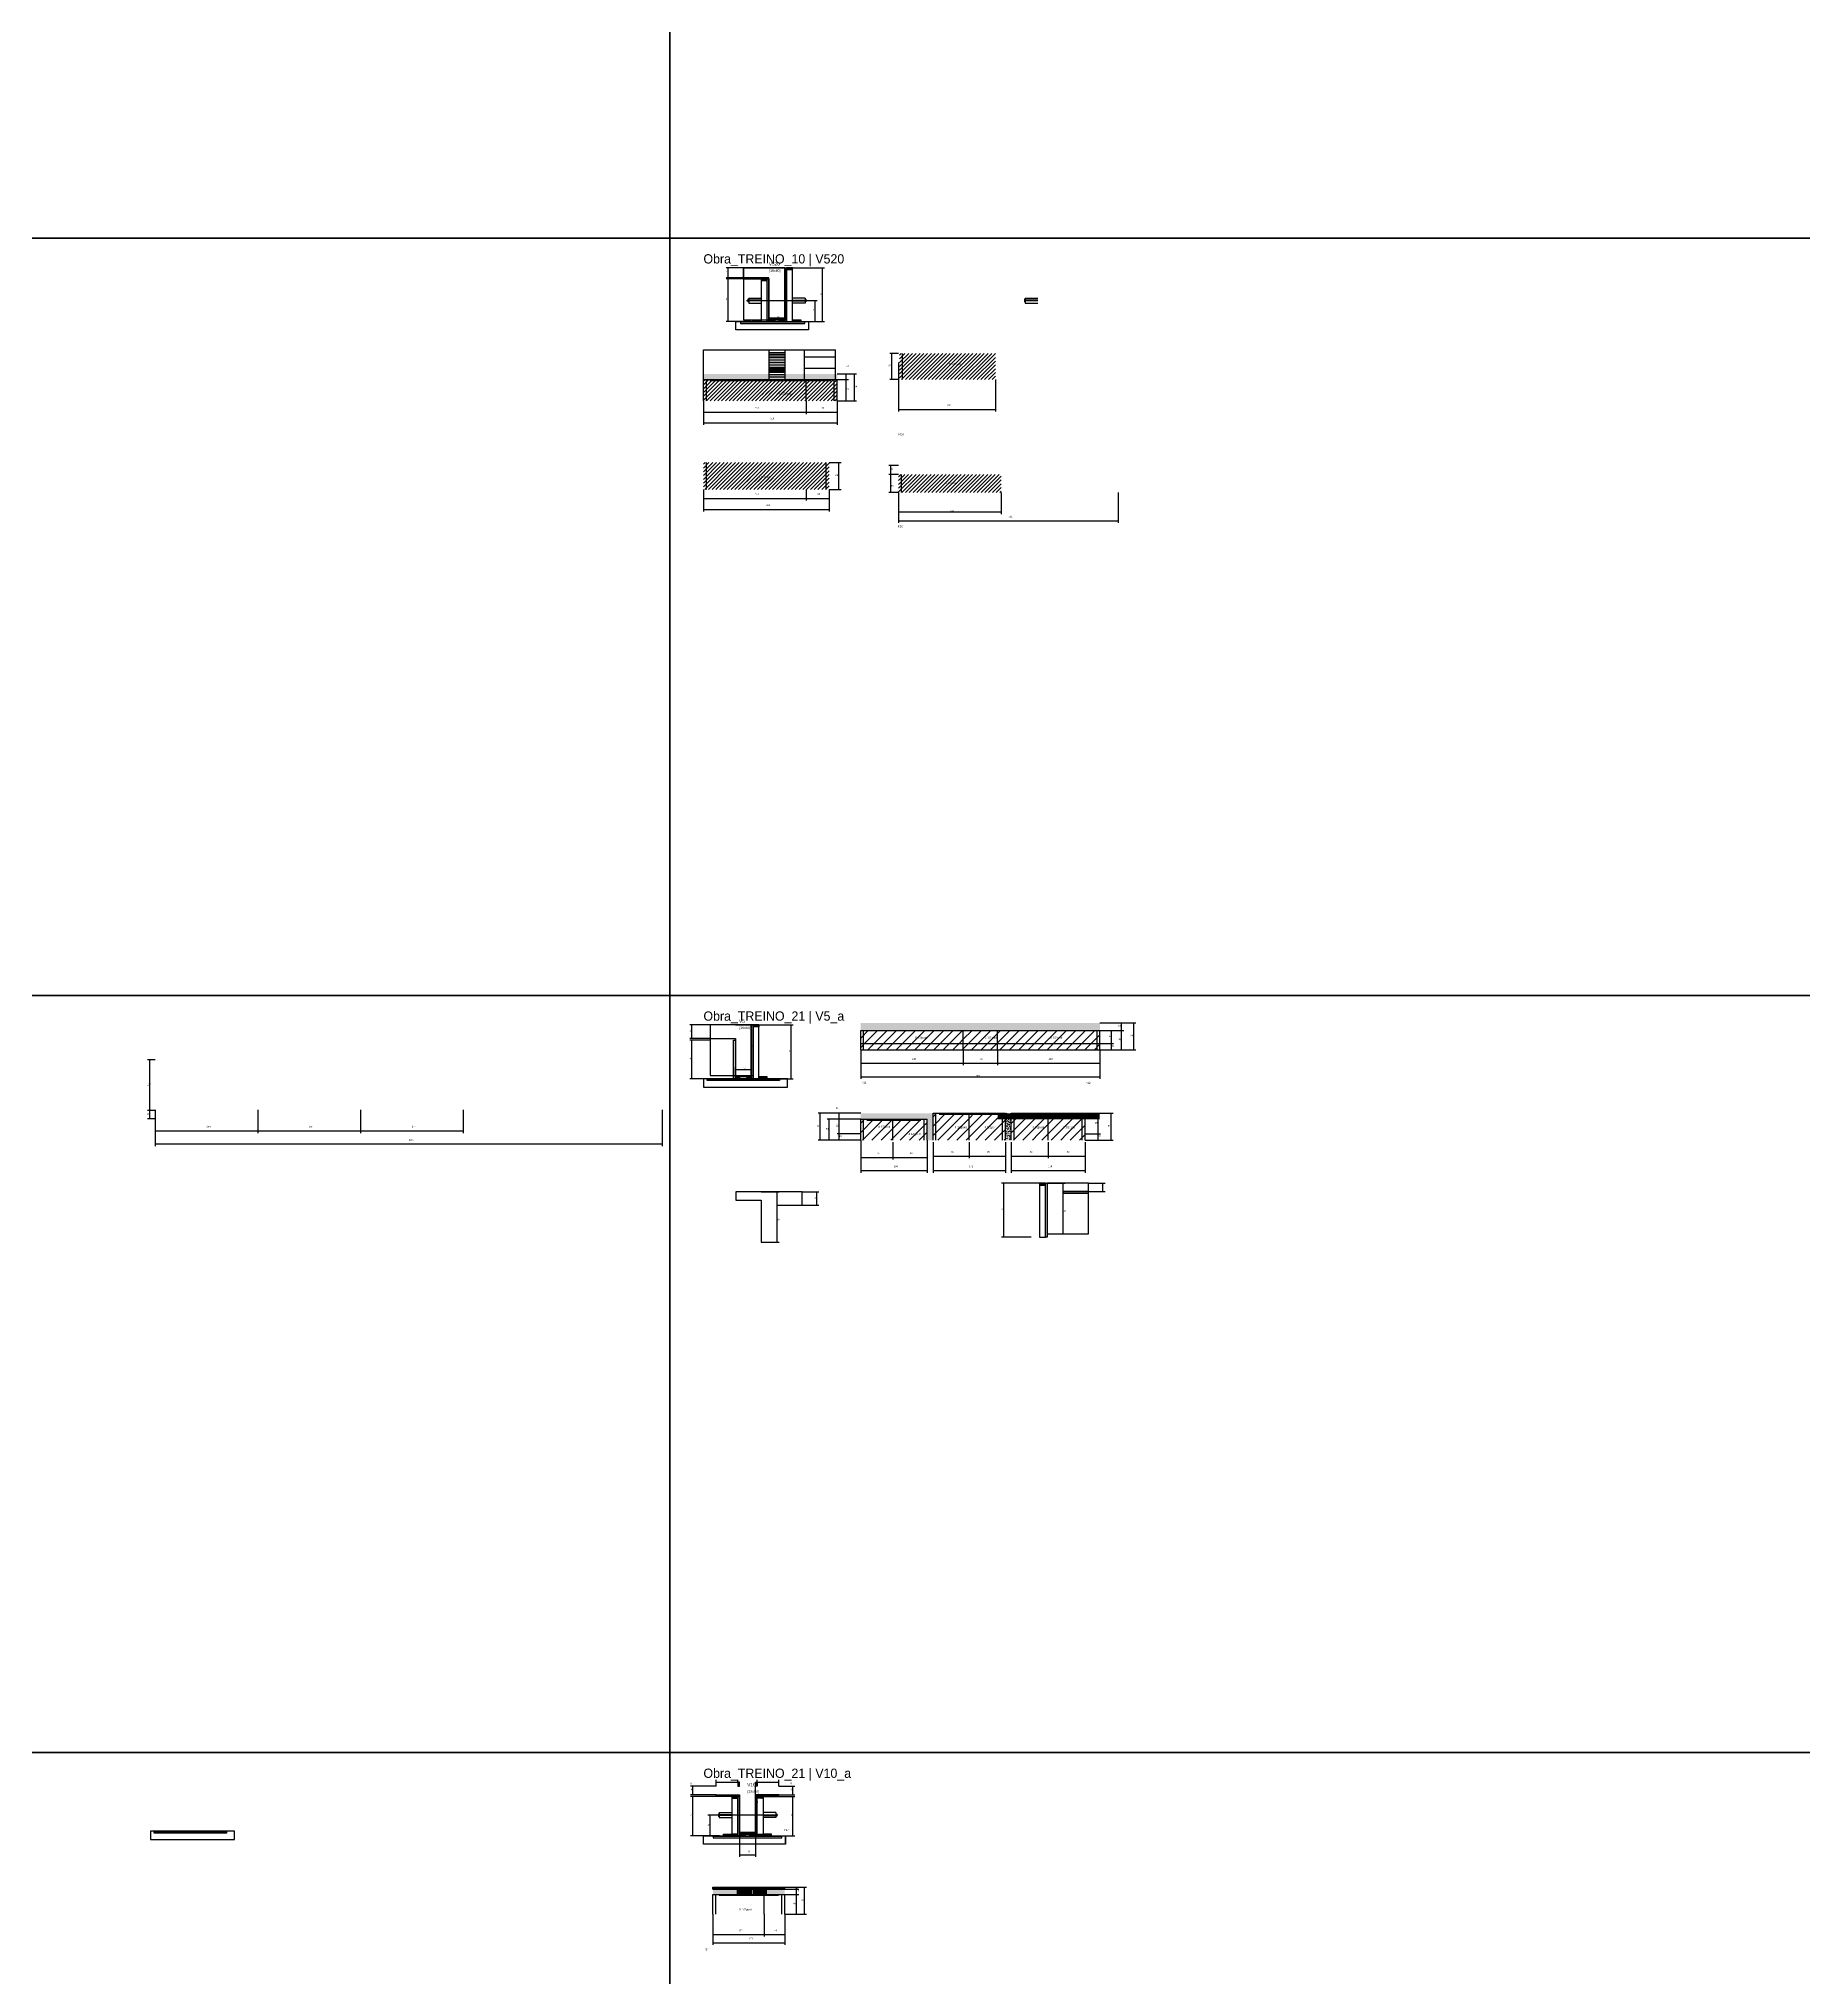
# Model space of a CAD drawing. Header units: metres. Extents: x -41 to 34840, y -36000 to 1848.
# Drawn here: x 4300 to 8495, y -22134 to -17526 of the extents above; entities that cross this region are included whole.
import ezdxf

# ---------------------------------------------------------------- set-up
doc = ezdxf.new("R2010")
doc.units = ezdxf.units.M
for name, color, linetype in [('barrote', 126, 'Continuous'), ('CELL_BORDER', 8, 'Continuous'), ('CONCRETO', 251, 'Continuous'), ('COTA', 4, 'Continuous'), ('Cota Seção (2x)', 4, 'Continuous'), ('detalhes', 7, 'Continuous'), ('Hachura', 253, 'Continuous'), ('LABEL_ID', 3, 'Continuous'), ('Madeira', 126, 'Continuous'), ('NOMENCLATURA', 7, 'Continuous'), ('Painéis', 200, 'Continuous'), ('SARR_2.2x7', 40, 'Continuous'), ('SARR_EDITAR', 141, 'Continuous'), ('SCO-___-LAJ', 4, 'Continuous'), ('TENSOR', 2, 'Continuous'), ('Texto Seção', 7, 'Continuous')]:
    doc.layers.add(name, color=color, linetype=linetype)

msp = doc.modelspace()

# ---------------------------------------------------------------- hatches: boundary and pattern name
at = {"layer": 'COTA'}
h = msp.add_hatch(dxfattribs=at)
h.set_pattern_fill('AR-CONC', scale=0.03)
h.paths.add_polyline_path([(6198, -18335.6), (6198, -18322.4), (5880, -18322.4), (5880, -18335.6)])
h = msp.add_hatch(dxfattribs=at)
h.set_pattern_fill('AR-CONC', scale=0.03)
h.paths.add_polyline_path([(6253.8, -19865.3), (6253.8, -19883.3), (6822.8, -19883.3), (6822.8, -19865.3)])
h = msp.add_hatch(dxfattribs=at)
h.set_pattern_fill('AR-CONC', scale=0.03)
h.paths.add_polyline_path([(6411.8, -20144.1), (6425.8, -20144.1), (6425.8, -20080.1), (6253.8, -20080.1), (6253.8, -20094.1), (6411.8, -20094.1)])
h = msp.add_hatch(dxfattribs=at)
h.set_pattern_fill('AR-CONC', scale=0.03)
h.paths.add_polyline_path([(6597.8, -20144.1), (6611.8, -20144.1), (6611.8, -20080.1), (6597.8, -20080.1)])
h = msp.add_hatch(dxfattribs=at)
h.set_pattern_fill('AR-CONC', scale=0.03)
h.paths.add_polyline_path([(6073.4, -21936.9), (6073.4, -21924.9), (5902.4, -21924.9), (5902.4, -21936.9)])
at = {"layer": 'Hachura'}
h = msp.add_hatch(color=8, dxfattribs=at)
h.dxf.hatch_style = 1
h.paths.add_polyline_path([(6035.6, -18096.4), (6035.6, -18094), (6035.6, -18094), (5975.6, -18094), (5975.6, -18094), (5975.6, -18096.4), (5975.6, -18096.4), (6035.6, -18096.4)])
h = msp.add_hatch(dxfattribs=at)
h.set_pattern_fill('ANSI31', scale=0.5)
h.paths.add_polyline_path([(6031.6, -18100.8), (6031.6, -18096.4), (6031.6, -18096.4), (6017.6, -18096.4), (6017.6, -18096.4), (6017.6, -18100.8), (6017.6, -18100.8), (6031.6, -18100.8)])
h = msp.add_hatch(color=8, dxfattribs=at)
h.dxf.hatch_style = 1
h.paths.add_polyline_path([(6031.6, -18096.4), (6035.6, -18096.4), (6035.6, -18096.4), (6035.6, -18198), (6035.6, -18198), (6031.6, -18198), (6031.6, -18198), (6031.6, -18096.4)])
h = msp.add_hatch(color=8, dxfattribs=at)
h.dxf.hatch_style = 1
h.paths.add_polyline_path([(6073.6, -18070), (6077.6, -18070), (6077.6, -18070), (6077.6, -18198), (6077.6, -18198), (6073.6, -18198), (6073.6, -18198), (6073.6, -18070)])
h = msp.add_hatch(dxfattribs=at)
h.set_pattern_fill('ANSI31', scale=0.5)
h.paths.add_polyline_path([(6091.6, -18074.4), (6091.6, -18070), (6091.6, -18070), (6077.6, -18070), (6077.6, -18070), (6077.6, -18074.4), (6077.6, -18074.4), (6091.6, -18074.4)])
h = msp.add_hatch(dxfattribs=at)
h.set_pattern_fill('ANSI31', scale=0.5)
h.paths.add_polyline_path([(5997.6, -18198), (5997.6, -18193.6), (5997.6, -18193.6), (6017.6, -18193.6), (6017.6, -18193.6), (6017.6, -18198), (6017.6, -18198), (5997.6, -18198)])
h = msp.add_hatch(color=8, dxfattribs=at)
h.dxf.hatch_style = 1
h.paths.add_polyline_path([(6073.6, -18193.6), (6073.6, -18190), (6073.6, -18190), (6035.6, -18190), (6035.6, -18190), (6035.6, -18193.6), (6035.6, -18193.6), (6073.6, -18193.6)])
h = msp.add_hatch(dxfattribs=at)
h.set_pattern_fill('ANSI31', scale=0.5)
h.paths.add_polyline_path([(6035.6, -18198), (6035.6, -18193.6), (6035.6, -18193.6), (6049.6, -18193.6), (6049.6, -18193.6), (6049.6, -18198), (6049.6, -18198), (6035.6, -18198)])
h = msp.add_hatch(dxfattribs=at)
h.set_pattern_fill('ANSI31', scale=0.5)
h.paths.add_polyline_path([(6073.6, -18198), (6073.6, -18193.6), (6073.6, -18193.6), (6059.6, -18193.6), (6059.6, -18193.6), (6059.6, -18198), (6059.6, -18198), (6073.6, -18198)])
h = msp.add_hatch(dxfattribs=at)
h.set_pattern_fill('ANSI31', scale=0.5)
h.paths.add_polyline_path([(6091.6, -18198), (6091.6, -18193.6), (6091.6, -18193.6), (6111.6, -18193.6), (6111.6, -18193.6), (6111.6, -18198), (6111.6, -18198), (6091.6, -18198)])
h = msp.add_hatch(dxfattribs=at)
h.set_pattern_fill('ANSI31', scale=2)
h.paths.add_polyline_path([(6574.1, -18335.7), (6574.1, -18273.7), (6346.1, -18273.7), (6346.1, -18335.7)])
h = msp.add_hatch(dxfattribs=at)
h.set_pattern_fill('ANSI31', scale=2)
h.paths.add_polyline_path([(5880, -18335.6), (5880, -18386.4), (6124, -18386.4), (6124, -18335.6)])
h = msp.add_hatch(dxfattribs=at)
h.set_pattern_fill('ANSI31', scale=2)
h.paths.add_polyline_path([(6124, -18335.6), (6124, -18386.4), (6198, -18386.4), (6198, -18335.6)])
h = msp.add_hatch(dxfattribs=at)
h.set_pattern_fill('ANSI31', scale=2)
h.paths.add_polyline_path([(6018.4, -18380.1), (6018.4, -18363.9), (6018.4, -18363.9), (6092, -18363.9), (6092, -18363.9), (6092, -18380.1), (6092, -18380.1), (6018.4, -18380.1)])
h = msp.add_hatch(dxfattribs=at)
h.set_pattern_fill('ANSI31', scale=2)
h.paths.add_polyline_path([(6124, -18597.3), (6124, -18533.3), (5880, -18533.3), (5880, -18597.3)])
h = msp.add_hatch(dxfattribs=at)
h.set_pattern_fill('ANSI31', scale=2)
h.paths.add_polyline_path([(5977, -18577.9), (5977, -18561.7), (5977, -18561.7), (6045.6, -18561.7), (6045.6, -18561.7), (6045.6, -18577.9), (6045.6, -18577.9), (5977, -18577.9)])
h = msp.add_hatch(dxfattribs=at)
h.set_pattern_fill('ANSI31', scale=2)
h.paths.add_polyline_path([(6124, -18597.3), (6179, -18597.3), (6179, -18533.3), (6124, -18533.3)])
h = msp.add_hatch(dxfattribs=at)
h.set_pattern_fill('ANSI31', scale=2)
h.paths.add_polyline_path([(6344.1, -18561.8), (6344.1, -18604.6), (6588.1, -18604.6), (6588.1, -18561.8)])
h = msp.add_hatch(color=8, dxfattribs=at)
h.dxf.hatch_style = 1
h.paths.add_polyline_path([(5951.8, -19906), (5955.8, -19906), (5955.8, -19906), (5955.8, -19998), (5955.8, -19998), (5951.8, -19998), (5951.8, -19998), (5951.8, -19906)])
h = msp.add_hatch(color=8, dxfattribs=at)
h.dxf.hatch_style = 1
h.paths.add_polyline_path([(5997.8, -19870), (5993.8, -19870), (5993.8, -19870), (5993.8, -19998), (5993.8, -19998), (5997.8, -19998), (5997.8, -19998), (5997.8, -19870)])
h = msp.add_hatch(dxfattribs=at)
h.set_pattern_fill('ANSI31', scale=0.5)
h.paths.add_polyline_path([(6011.8, -19870), (6011.8, -19874.4), (6011.8, -19874.4), (5997.8, -19874.4), (5997.8, -19874.4), (5997.8, -19870), (5997.8, -19870), (6011.8, -19870)])
h = msp.add_hatch(dxfattribs=at)
h.set_pattern_fill('ANSI31', scale=5)
h.paths.add_polyline_path([(6497.8, -19914.3), (6497.8, -19883.3), (6253.8, -19883.3), (6253.8, -19914.3)])
h = msp.add_hatch(dxfattribs=at)
h.set_pattern_fill('ANSI31', scale=5)
h.paths.add_polyline_path([(6578.8, -19914.3), (6578.8, -19883.3), (6497.8, -19883.3), (6497.8, -19914.3)])
h = msp.add_hatch(dxfattribs=at)
h.set_pattern_fill('ANSI31', scale=5)
h.paths.add_polyline_path([(6822.8, -19914.3), (6822.8, -19883.3), (6578.8, -19883.3), (6578.8, -19914.3)])
h = msp.add_hatch(dxfattribs=at)
h.set_pattern_fill('ANSI31', scale=5)
h.paths.add_polyline_path([(6253.8, -19914.3), (6253.8, -19929.3), (6497.8, -19929.3), (6497.8, -19914.3)])
h = msp.add_hatch(dxfattribs=at)
h.set_pattern_fill('ANSI31', scale=5)
h.paths.add_polyline_path([(6578.8, -19929.3), (6578.8, -19914.3), (6497.8, -19914.3), (6497.8, -19929.3)])
h = msp.add_hatch(dxfattribs=at)
h.set_pattern_fill('ANSI31', scale=5)
h.paths.add_polyline_path([(6578.8, -19914.3), (6578.8, -19929.3), (6822.8, -19929.3), (6822.8, -19914.3)])
h = msp.add_hatch(color=8, dxfattribs=at)
h.dxf.hatch_style = 1
h.paths.add_polyline_path([(5955.8, -19993.6), (5955.8, -19990), (5955.8, -19990), (5993.8, -19990), (5993.8, -19990), (5993.8, -19993.6), (5993.8, -19993.6), (5955.8, -19993.6)])
h = msp.add_hatch(dxfattribs=at)
h.set_pattern_fill('ANSI31', scale=0.5)
h.paths.add_polyline_path([(5955.8, -19998), (5955.8, -19993.6), (5955.8, -19993.6), (5965.8, -19993.6), (5965.8, -19993.6), (5965.8, -19998), (5965.8, -19998), (5955.8, -19998)])
h = msp.add_hatch(dxfattribs=at)
h.set_pattern_fill('ANSI31', scale=0.5)
h.paths.add_polyline_path([(5983.8, -19998), (5983.8, -19993.6), (5983.8, -19993.6), (5993.8, -19993.6), (5993.8, -19993.6), (5993.8, -19998), (5993.8, -19998), (5983.8, -19998)])
h = msp.add_hatch(dxfattribs=at)
h.set_pattern_fill('ANSI31', scale=0.5)
h.paths.add_polyline_path([(6031.8, -19998), (6031.8, -19993.6), (6031.8, -19993.6), (6011.8, -19993.6), (6011.8, -19993.6), (6011.8, -19998), (6011.8, -19998), (6031.8, -19998)])
h = msp.add_hatch(dxfattribs=at)
h.set_pattern_fill('ANSI31', scale=5)
h.paths.add_polyline_path([(6425.8, -20080.1), (6425.8, -20129.1), (6511.8, -20129.1), (6511.8, -20080.1)])
h = msp.add_hatch(dxfattribs=at)
h.set_pattern_fill('ANSI31', scale=5)
h.paths.add_polyline_path([(6511.8, -20080.1), (6511.8, -20129.1), (6597.8, -20129.1), (6597.8, -20080.1)])
h = msp.add_hatch(dxfattribs=at)
h.set_pattern_fill('ANSI31', scale=5)
h.paths.add_polyline_path([(6699.8, -20129.1), (6699.8, -20080.1), (6611.8, -20080.1), (6611.8, -20129.1)])
h = msp.add_hatch(dxfattribs=at)
h.set_pattern_fill('ANSI31', scale=5)
h.paths.add_polyline_path([(6787.8, -20129.1), (6787.8, -20080.1), (6699.8, -20080.1), (6699.8, -20129.1)])
h = msp.add_hatch(dxfattribs=at)
h.set_pattern_fill('ANSI31', scale=5)
h.paths.add_polyline_path([(6330.3, -20129.1), (6330.3, -20094.1), (6253.8, -20094.1), (6253.8, -20129.1)])
h = msp.add_hatch(dxfattribs=at)
h.set_pattern_fill('ANSI31', scale=5)
h.paths.add_polyline_path([(6330.3, -20144.1), (6330.3, -20129.1), (6253.8, -20129.1), (6253.8, -20144.1)])
h = msp.add_hatch(dxfattribs=at)
h.set_pattern_fill('ANSI31', scale=5)
h.paths.add_polyline_path([(6411.8, -20144.1), (6411.8, -20094.1), (6330.3, -20094.1), (6330.3, -20144.1)])
h = msp.add_hatch(dxfattribs=at)
h.set_pattern_fill('ANSI31', scale=5)
h.paths.add_polyline_path([(6425.8, -20129.1), (6425.8, -20144.1), (6511.8, -20144.1), (6511.8, -20129.1)])
h = msp.add_hatch(dxfattribs=at)
h.set_pattern_fill('ANSI31', scale=5)
h.paths.add_polyline_path([(6597.8, -20144.1), (6597.8, -20129.1), (6511.8, -20129.1), (6511.8, -20144.1)])
h = msp.add_hatch(dxfattribs=at)
h.set_pattern_fill('ANSI31', scale=5)
h.paths.add_polyline_path([(6699.8, -20144.1), (6699.8, -20129.1), (6611.8, -20129.1), (6611.8, -20144.1)])
h = msp.add_hatch(dxfattribs=at)
h.set_pattern_fill('ANSI31', scale=5)
h.paths.add_polyline_path([(6787.8, -20144.1), (6787.8, -20129.1), (6699.8, -20129.1), (6699.8, -20144.1)])
h = msp.add_hatch(dxfattribs=at)
h.set_pattern_fill('ANSI31', scale=0.5)
h.paths.add_polyline_path([(6679.3, -20246.4), (6679.3, -20250.8), (6679.3, -20250.8), (6693.3, -20250.8), (6693.3, -20250.8), (6693.3, -20246.4), (6693.3, -20246.4), (6679.3, -20246.4)])
h = msp.add_hatch(color=8, dxfattribs=at)
h.dxf.hatch_style = 1
h.paths.add_polyline_path([(6693.3, -20246.4), (6697.3, -20246.4), (6697.3, -20246.4), (6697.3, -20374.4), (6697.3, -20374.4), (6693.3, -20374.4), (6693.3, -20374.4), (6693.3, -20246.4)])
h = msp.add_hatch(color=8, dxfattribs=at)
h.dxf.hatch_style = 1
h.paths.add_polyline_path([(6795.3, -20270.4), (6795.3, -20266.4), (6795.3, -20266.4), (6735.3, -20266.4), (6735.3, -20266.4), (6735.3, -20270.4), (6735.3, -20270.4), (6795.3, -20270.4)])
h = msp.add_hatch(color=8, dxfattribs=at)
h.dxf.hatch_style = 1
h.paths.add_polyline_path([(5910.1, -21704), (5910.1, -21700), (5910.1, -21700), (5965.7, -21700), (5965.7, -21700), (5965.7, -21704), (5965.7, -21704), (5910.1, -21704)])
h = msp.add_hatch(dxfattribs=at)
h.set_pattern_fill('ANSI31', scale=0.5)
h.paths.add_polyline_path([(5961.7, -21708.4), (5961.7, -21704), (5961.7, -21704), (5947.7, -21704), (5947.7, -21704), (5947.7, -21708.4), (5947.7, -21708.4), (5961.7, -21708.4)])
h = msp.add_hatch(color=8, dxfattribs=at)
h.dxf.hatch_style = 1
h.paths.add_polyline_path([(5965.7, -21670), (5961.7, -21670), (5961.7, -21670), (5961.7, -21680), (5961.7, -21680), (5965.7, -21680), (5965.7, -21680), (5965.7, -21670)])
h = msp.add_hatch(color=8, dxfattribs=at)
h.dxf.hatch_style = 1
h.paths.add_polyline_path([(5961.7, -21699.4), (5965.7, -21699.4), (5965.7, -21699.4), (5965.7, -21793.4), (5965.7, -21793.4), (5961.7, -21793.4), (5961.7, -21793.4), (5961.7, -21699.4)])
h = msp.add_hatch(color=8, dxfattribs=at)
h.dxf.hatch_style = 1
h.paths.add_polyline_path([(6003.7, -21670), (6007.7, -21670), (6007.7, -21670), (6007.7, -21680), (6007.7, -21680), (6003.7, -21680), (6003.7, -21680), (6003.7, -21670)])
h = msp.add_hatch(color=8, dxfattribs=at)
h.dxf.hatch_style = 1
h.paths.add_polyline_path([(6007.7, -21699.4), (6003.7, -21699.4), (6003.7, -21699.4), (6003.7, -21793.4), (6003.7, -21793.4), (6007.7, -21793.4), (6007.7, -21793.4), (6007.7, -21699.4)])
h = msp.add_hatch(color=8, dxfattribs=at)
h.dxf.hatch_style = 1
h.paths.add_polyline_path([(6059.3, -21704), (6059.3, -21700), (6059.3, -21700), (6003.7, -21700), (6003.7, -21700), (6003.7, -21704), (6003.7, -21704), (6059.3, -21704)])
h = msp.add_hatch(dxfattribs=at)
h.set_pattern_fill('ANSI31', scale=0.5)
h.paths.add_polyline_path([(6007.7, -21708.4), (6007.7, -21704), (6007.7, -21704), (6021.7, -21704), (6021.7, -21704), (6021.7, -21708.4), (6021.7, -21708.4), (6007.7, -21708.4)])
h = msp.add_hatch(dxfattribs=at)
h.set_pattern_fill('ANSI31', scale=0.5)
h.paths.add_polyline_path([(5927.7, -21798), (5927.7, -21793.6), (5927.7, -21793.6), (5947.7, -21793.6), (5947.7, -21793.6), (5947.7, -21798), (5947.7, -21798), (5927.7, -21798)])
h = msp.add_hatch(dxfattribs=at)
h.set_pattern_fill('ANSI31', scale=0.5)
h.paths.add_polyline_path([(5961.7, -21798), (5961.7, -21793.6), (5961.7, -21793.6), (5947.7, -21793.6), (5947.7, -21793.6), (5947.7, -21798), (5947.7, -21798), (5961.7, -21798)])
h = msp.add_hatch(color=8, dxfattribs=at)
h.dxf.hatch_style = 1
h.paths.add_polyline_path([(6003.7, -21793.6), (6003.7, -21790), (6003.7, -21790), (5965.7, -21790), (5965.7, -21790), (5965.7, -21793.6), (5965.7, -21793.6), (6003.7, -21793.6)])
h = msp.add_hatch(dxfattribs=at)
h.set_pattern_fill('ANSI31', scale=0.5)
h.paths.add_polyline_path([(5979.7, -21798), (5979.7, -21793.6), (5979.7, -21793.6), (5965.7, -21793.6), (5965.7, -21793.6), (5965.7, -21798), (5965.7, -21798), (5979.7, -21798)])
h = msp.add_hatch(dxfattribs=at)
h.set_pattern_fill('ANSI31', scale=0.5)
h.paths.add_polyline_path([(6003.7, -21798), (6003.7, -21793.6), (6003.7, -21793.6), (5989.7, -21793.6), (5989.7, -21793.6), (5989.7, -21798), (5989.7, -21798), (6003.7, -21798)])
h = msp.add_hatch(dxfattribs=at)
h.set_pattern_fill('ANSI31', scale=0.5)
h.paths.add_polyline_path([(6007.7, -21798), (6007.7, -21793.6), (6007.7, -21793.6), (6021.7, -21793.6), (6021.7, -21793.6), (6021.7, -21798), (6021.7, -21798), (6007.7, -21798)])
h = msp.add_hatch(dxfattribs=at)
h.set_pattern_fill('ANSI31', scale=0.5)
h.paths.add_polyline_path([(6041.7, -21798), (6041.7, -21793.6), (6041.7, -21793.6), (6021.7, -21793.6), (6021.7, -21793.6), (6021.7, -21798), (6021.7, -21798), (6041.7, -21798)])

# ---------------------------------------------------------------- linework, layer by layer
for p, q in [((5985.6, -18145.1), (5985.6, -18151.1)), ((5987.6, -18145.1), (5985.6, -18145.1)), ((5987.6, -18151.1), (5985.6, -18151.1)), ((5987.6, -18142.1), (5987.6, -18154.1)), ((5987.6, -18142.1), (6017.6, -18142.1)), ((6017.6, -18147.1), (5987.6, -18147.1)), ((6017.6, -18149.1), (5987.6, -18149.1)), ((5987.6, -18154.1), (6017.6, -18154.1)), ((6121.6, -18142.1), (6091.6, -18142.1)), ((6091.6, -18147.1), (6121.6, -18147.1)), ((6091.6, -18149.1), (6121.6, -18149.1)), ((6121.6, -18154.1), (6091.6, -18154.1)), ((6121.6, -18142.1), (6121.6, -18154.1)), ((6123.6, -18145.1), (6121.6, -18145.1)), ((6121.6, -18151.1), (6123.6, -18151.1)), ((6123.6, -18145.1), (6123.6, -18151.1)), ((6643.2, -18145.1), (6643.2, -18151.1)), ((6645.2, -18145.1), (6643.2, -18145.1)), ((6645.2, -18151.1), (6643.2, -18151.1)), ((6645.2, -18142.1), (6645.2, -18154.1)), ((6645.2, -18142.1), (6675.2, -18142.1)), ((6675.2, -18147.1), (6645.2, -18147.1)), ((6675.2, -18149.1), (6645.2, -18149.1)), ((6645.2, -18154.1), (6675.2, -18154.1)), ((5915.7, -21745.5), (5915.7, -21751.5)), ((5915.7, -21745.5), (5917.7, -21745.5)), ((5917.7, -21742.5), (5917.7, -21754.5)), ((5917.7, -21742.5), (5947.7, -21742.5)), ((5947.7, -21747.5), (5917.7, -21747.5)), ((5947.7, -21749.5), (5917.7, -21749.5)), ((6051.7, -21742.5), (6021.7, -21742.5)), ((6021.7, -21747.5), (6051.7, -21747.5)), ((6021.7, -21749.5), (6051.7, -21749.5)), ((6051.7, -21742.5), (6051.7, -21754.5)), ((6051.7, -21745.5), (6053.7, -21745.5)), ((6053.7, -21745.5), (6053.7, -21751.5)), ((5917.7, -21751.5), (5915.7, -21751.5)), ((5917.7, -21754.5), (5947.7, -21754.5)), ((6051.7, -21754.5), (6021.7, -21754.5)), ((6051.7, -21751.5), (6053.7, -21751.5))]:
    msp.add_line(p, q)
at = {"layer": 'barrote'}
for points in [[(6130, -18218), (5957, -18218), (5957, -18198), (6130, -18198)], [(5880, -20018), (6079.6, -20018), (6079.6, -19998), (5880, -19998)], [(4565, -21806.6), (4764.6, -21806.6), (4764.6, -21786.6), (4565, -21786.6)], [(6075.1, -21818), (5880, -21818), (5880, -21798), (6075.1, -21798)]]:
    msp.add_lwpolyline(points, close=True, dxfattribs=at)
at = {"layer": 'CELL_BORDER'}
for points in [[(2900, -18000), (5800, -18000), (5800, -16200), (2900, -16200)], [(5800, -18000), (8700, -18000), (8700, -16200), (5800, -16200)], [(2900, -19800), (5800, -19800), (5800, -18000), (2900, -18000)], [(5800, -19800), (8700, -19800), (8700, -18000), (5800, -18000)], [(2900, -21600), (5800, -21600), (5800, -19800), (2900, -19800)], [(5800, -21600), (8700, -21600), (8700, -19800), (5800, -19800)], [(2900, -23400), (5800, -23400), (5800, -21600), (2900, -21600)], [(5800, -23400), (8700, -23400), (8700, -21600), (5800, -21600)]]:
    msp.add_lwpolyline(points, close=True, dxfattribs=at)
at = {"layer": 'CONCRETO'}
for points in [[(6035.6, -18094), (5975.6, -18094), (5975.6, -18070), (6073.6, -18070), (6073.6, -18193.6), (6073.6, -18193.6), (6073.6, -18190), (6035.6, -18190)], [(5975.6, -18193.6), (6073.6, -18193.6), (6073.6, -18070), (5975.6, -18070)], [(5993.8, -19890), (5993.8, -19870), (5895.8, -19870), (5895.8, -19902), (5955.8, -19902), (5955.8, -19990), (5993.8, -19990), (5993.8, -19890)], [(5895.8, -19990), (5993.8, -19990), (5993.8, -19870), (5895.8, -19870)], [(6115, -20298.8), (6115, -20266.8), (5957, -20266.8), (5957, -20286.8), (6017, -20286.8), (6017, -20386.8), (6055, -20386.8), (6055, -20308.8), (6055, -20298.8)], [(6795.3, -20266.4), (6795.3, -20246.4), (6697.3, -20246.4), (6697.3, -20246.4), (6697.3, -20246.4), (6697.3, -20366.4), (6735.3, -20366.4), (6735.3, -20276.4), (6735.3, -20266.4)], [(6697.3, -20366.4), (6795.3, -20366.4), (6795.3, -20246.4), (6697.3, -20246.4)]]:
    msp.add_lwpolyline(points, close=True, dxfattribs=at)
at = {"layer": 'COTA'}
for p, q in [((5975.6, -18070), (5933.9, -18070)), ((5975.6, -18094), (5933.9, -18094)), ((5975.6, -18096.4), (5933.9, -18096.4)), ((5938.9, -18094), (5938.9, -18070)), ((5938.9, -18198), (5938.9, -18096.4)), ((6091.6, -18070), (6167.8, -18070)), ((6162.8, -18198), (6162.8, -18070)), ((6126.9, -18148.1), (6150.5, -18148.1)), ((6145.5, -18198), (6145.5, -18148.1)), ((5993.2, -18198), (5933.9, -18198)), ((6091.6, -18198), (6167.8, -18198)), ((6126.9, -18198), (6150.5, -18198)), ((6344.1, -18273.7), (6322.9, -18273.7)), ((6327.9, -18335.7), (6327.9, -18273.7)), ((6198, -18322.4), (6224.6, -18322.4)), ((6198, -18322.4), (6243.8, -18322.4)), ((6198, -18335.6), (6224.6, -18335.6)), ((6198, -18335.6), (6224.6, -18335.6)), ((6219.6, -18335.6), (6219.6, -18322.4)), ((6219.6, -18386.4), (6219.6, -18335.6)), ((6238.8, -18386.4), (6238.8, -18322.4)), ((6344.1, -18335.7), (6322.9, -18335.7)), ((6344.1, -18295.7), (6344.1, -18412.2)), ((6574.1, -18335.7), (6574.1, -18412.2)), ((5880, -18386.4), (5880, -18443.5)), ((5880, -18386.4), (5880, -18418.4)), ((6124, -18386.4), (6124, -18418.4)), ((6124, -18386.4), (6124, -18418.4)), ((6198, -18386.4), (6198, -18443.5)), ((6198, -18386.4), (6224.6, -18386.4)), ((6198, -18386.4), (6243.8, -18386.4)), ((6198, -18386.4), (6198, -18418.4)), ((5880, -18413.4), (6124, -18413.4)), ((6124, -18413.4), (6198, -18413.4)), ((6344.1, -18407.2), (6574.1, -18407.2)), ((5880, -18438.5), (6198, -18438.5)), ((6179, -18533.3), (6207.2, -18533.3)), ((6202.2, -18597.3), (6202.2, -18533.3)), ((6344.1, -18540.6), (6320.6, -18540.6)), ((6344.1, -18561.8), (6320.6, -18561.8)), ((6344.1, -18561.8), (6320.6, -18561.8)), ((6325.6, -18561.8), (6325.6, -18540.6)), ((6325.6, -18604.6), (6325.6, -18561.8)), ((5880, -18597.3), (5880, -18649.6)), ((5880, -18597.3), (5880, -18623.6)), ((6124, -18597.3), (6124, -18623.6)), ((6124, -18597.3), (6124, -18623.6)), ((6179, -18597.3), (6179, -18649.6)), ((6179, -18597.3), (6207.2, -18597.3)), ((6179, -18597.3), (6179, -18623.6)), ((6344.1, -18604.6), (6320.6, -18604.6)), ((6344.1, -18604.6), (6344.1, -18655.7)), ((6344.1, -18604.6), (6344.1, -18676.5)), ((6588.1, -18604.6), (6588.1, -18655.7)), ((6866.1, -18604.6), (6866.1, -18676.5)), ((5880, -18618.6), (6124, -18618.6)), ((5880, -18644.6), (6179, -18644.6)), ((6124, -18618.6), (6179, -18618.6)), ((6344.1, -18650.7), (6588.1, -18650.7)), ((6344.1, -18671.5), (6866.1, -18671.5)), ((5895.8, -19870), (5847.5, -19870)), ((5895.8, -19902), (5847.5, -19902)), ((5895.8, -19906), (5847.5, -19906)), ((5852.5, -19902), (5852.5, -19870)), ((5852.5, -19998), (5852.5, -19906)), ((6011.8, -19870), (6093.3, -19870)), ((6088.3, -19998), (6088.3, -19870)), ((6822.8, -19865.3), (6879.2, -19865.3)), ((6822.8, -19865.3), (6908.2, -19865.3)), ((6822.8, -19883.3), (6854.9, -19883.3)), ((6822.8, -19883.3), (6879.2, -19883.3)), ((6822.8, -19883.3), (6879.2, -19883.3)), ((6849.9, -19914.3), (6849.9, -19883.3)), ((6874.2, -19883.3), (6874.2, -19865.3)), ((6874.2, -19929.3), (6874.2, -19883.3)), ((6903.2, -19929.3), (6903.2, -19865.3)), ((6253.8, -19929.3), (6253.8, -19965.8)), ((6253.8, -19944.3), (6253.8, -19998.4)), ((6497.8, -19929.3), (6497.8, -19965.8)), ((6497.8, -19929.3), (6497.8, -19965.8)), ((6578.8, -19929.3), (6578.8, -19965.8)), ((6578.8, -19929.3), (6578.8, -19965.8)), ((6822.8, -19914.3), (6854.9, -19914.3)), ((6822.8, -19914.3), (6854.9, -19914.3)), ((6822.8, -19929.3), (6822.8, -19965.8)), ((6822.8, -19929.3), (6908.2, -19929.3)), ((6822.8, -19929.3), (6854.9, -19929.3)), ((6822.8, -19929.3), (6879.2, -19929.3)), ((6822.8, -19944.3), (6822.8, -19998.4)), ((6849.9, -19929.3), (6849.9, -19914.3)), ((4576.7, -19953.4), (4558.4, -19953.4)), ((4563.4, -20073.4), (4563.4, -19953.4)), ((5917.8, -19998), (5847.5, -19998)), ((6031.8, -19998), (6093.3, -19998)), ((6253.8, -19960.8), (6497.8, -19960.8)), ((6253.8, -19993.4), (6822.8, -19993.4)), ((6497.8, -19960.8), (6578.8, -19960.8)), ((6578.8, -19960.8), (6822.8, -19960.8)), ((4576.7, -20073.4), (4558.4, -20073.4)), ((4576.7, -20073.4), (4558.4, -20073.4)), ((4563.4, -20093.4), (4563.4, -20073.4)), ((4576.7, -20071.7), (4576.7, -20127.1)), ((4576.7, -20071.7), (4576.7, -20158.1)), ((4820.7, -20071.7), (4820.7, -20127.1)), ((4820.7, -20071.7), (4820.7, -20127.1)), ((5064.7, -20071.7), (5064.7, -20127.1)), ((5064.7, -20071.7), (5064.7, -20127.1)), ((5308.7, -20071.7), (5308.7, -20127.1)), ((5781.7, -20071.7), (5781.7, -20158.1)), ((6253.8, -20080.1), (6152.4, -20080.1)), ((6157.4, -20144.1), (6157.4, -20080.1)), ((6253.8, -20080.1), (6197.7, -20080.1)), ((6202.7, -20094.1), (6202.7, -20080.1)), ((6787.8, -20080.1), (6854.5, -20080.1)), ((6787.8, -20080.1), (6823.8, -20080.1)), ((6818.8, -20129.1), (6818.8, -20080.1)), ((6849.5, -20144.1), (6849.5, -20080.1)), ((4576.7, -20093.4), (4558.4, -20093.4)), ((4576.7, -20122.1), (4820.7, -20122.1)), ((4820.7, -20122.1), (5064.7, -20122.1)), ((5064.7, -20122.1), (5308.7, -20122.1)), ((6253.8, -20094.1), (6174.2, -20094.1)), ((6179.2, -20144.1), (6179.2, -20094.1)), ((6253.8, -20094.1), (6197.7, -20094.1)), ((6253.8, -20094.1), (6197.7, -20094.1)), ((6253.8, -20129.1), (6197.7, -20129.1)), ((6253.8, -20129.1), (6197.7, -20129.1)), ((6202.7, -20129.1), (6202.7, -20094.1)), ((6202.7, -20144.1), (6202.7, -20129.1)), ((6787.8, -20129.1), (6823.8, -20129.1)), ((6787.8, -20129.1), (6823.8, -20129.1)), ((6818.8, -20144.1), (6818.8, -20129.1)), ((4576.7, -20153.1), (5781.7, -20153.1)), ((6253.8, -20144.1), (6152.4, -20144.1)), ((6253.8, -20144.1), (6174.2, -20144.1)), ((6253.8, -20144.1), (6197.7, -20144.1)), ((6253.8, -20144.1), (6253.8, -20221.4)), ((6253.8, -20149.1), (6253.8, -20190)), ((6330.3, -20149.1), (6330.3, -20190)), ((6330.3, -20149.1), (6330.3, -20190)), ((6411.8, -20144.1), (6411.8, -20221.4)), ((6411.8, -20149.1), (6411.8, -20190)), ((6425.8, -20149.1), (6425.8, -20186.8)), ((6425.8, -20179.1), (6425.8, -20221.4)), ((6425.8, -20181.8), (6511.8, -20181.8)), ((6511.8, -20149.1), (6511.8, -20186.8)), ((6511.8, -20149.1), (6511.8, -20186.8)), ((6511.8, -20181.8), (6597.8, -20181.8)), ((6597.8, -20149.1), (6597.8, -20186.8)), ((6597.8, -20179.1), (6597.8, -20221.4)), ((6611.8, -20149.1), (6611.8, -20186.8)), ((6611.8, -20179.1), (6611.8, -20221.4)), ((6611.8, -20181.8), (6699.8, -20181.8)), ((6699.8, -20149.1), (6699.8, -20186.8)), ((6699.8, -20149.1), (6699.8, -20186.8)), ((6699.8, -20181.8), (6787.8, -20181.8)), ((6787.8, -20144.1), (6854.5, -20144.1)), ((6787.8, -20144.1), (6823.8, -20144.1)), ((6787.8, -20149.1), (6787.8, -20186.8)), ((6787.8, -20179.1), (6787.8, -20221.4)), ((6253.8, -20185), (6330.3, -20185)), ((6253.8, -20216.4), (6411.8, -20216.4)), ((6330.3, -20185), (6411.8, -20185)), ((6425.8, -20216.4), (6597.8, -20216.4)), ((6611.8, -20216.4), (6787.8, -20216.4)), ((6115, -20266.8), (6154.4, -20266.8)), ((6149.4, -20298.8), (6149.4, -20266.8)), ((6679.3, -20246.4), (6589, -20246.4)), ((6594, -20374.4), (6594, -20246.4)), ((6795.3, -20246.4), (6834.8, -20246.4)), ((6795.3, -20266.4), (6834.8, -20266.4)), ((6829.8, -20266.4), (6829.8, -20246.4)), ((6115, -20298.8), (6154.4, -20298.8)), ((6659.3, -20374.4), (6589, -20374.4)), ((5910.1, -21680), (5849.4, -21680)), ((5910.1, -21700), (5849.4, -21700)), ((5910.1, -21704), (5849.4, -21704)), ((5854.4, -21700), (5854.4, -21680)), ((5854.4, -21798), (5854.4, -21704)), ((5910.1, -21680), (5910.1, -21665)), ((5910.1, -21670), (5961.7, -21670)), ((5961.7, -21670), (5961.7, -21665)), ((6007.7, -21670), (6007.7, -21665)), ((6007.7, -21670), (6059.3, -21670)), ((6059.3, -21680), (6059.3, -21665)), ((6059.3, -21680), (6097.5, -21680)), ((6059.3, -21700), (6097.5, -21700)), ((6059.3, -21704), (6097.5, -21704)), ((6092.5, -21700), (6092.5, -21680)), ((6092.5, -21798), (6092.5, -21704)), ((5912.4, -21748.5), (5890.6, -21748.5)), ((5895.6, -21798.6), (5895.6, -21748.5)), ((5918.1, -21798), (5849.4, -21798)), ((5925.2, -21798.6), (5890.6, -21798.6)), ((5965.7, -21798), (5965.7, -21847.7)), ((5965.7, -21842.7), (6003.7, -21842.7)), ((6003.7, -21798), (6003.7, -21847.7)), ((6041.7, -21798), (6097.5, -21798)), ((6073.4, -21919.9), (6125.2, -21919.9)), ((6073.4, -21919.9), (6106.6, -21919.9)), ((6073.4, -21924.9), (6106.6, -21924.9)), ((6073.4, -21924.9), (6106.6, -21924.9)), ((6101.6, -21924.9), (6101.6, -21919.9)), ((6101.6, -21936.9), (6101.6, -21924.9)), ((6120.2, -21983.9), (6120.2, -21919.9)), ((6073.4, -21936.9), (6106.6, -21936.9)), ((6073.4, -21936.9), (6106.6, -21936.9)), ((6101.6, -21983.9), (6101.6, -21936.9)), ((5902.4, -21983.9), (5902.4, -22056.9)), ((5902.4, -21983.9), (5902.4, -22037.5)), ((6024.4, -21983.9), (6024.4, -22037.5)), ((6024.4, -21983.9), (6024.4, -22037.5)), ((6073.4, -21983.9), (6073.4, -22056.9)), ((6073.4, -21983.9), (6106.6, -21983.9)), ((6073.4, -21983.9), (6125.2, -21983.9)), ((6073.4, -21983.9), (6073.4, -22037.5)), ((5902.4, -22032.5), (6024.4, -22032.5)), ((5902.4, -22051.9), (6073.4, -22051.9)), ((6024.4, -22032.5), (6073.4, -22032.5))]:
    msp.add_line(p, q, dxfattribs=at)
at = {"layer": 'Cota Seção (2x)'}
for p, q in [((6035.6, -18070), (6078.6, -18070)), ((6073.6, -18190), (6073.6, -18070)), ((6035.6, -18198), (6035.6, -18185)), ((6035.6, -18190), (6078.6, -18190)), ((6035.6, -18190), (6073.6, -18190)), ((6073.6, -18198), (6073.6, -18185)), ((5955.8, -19870), (5998.8, -19870)), ((5993.8, -19990), (5993.8, -19870)), ((5955.8, -19990), (5955.8, -19970.7)), ((5955.8, -19975.7), (5993.8, -19975.7)), ((5955.8, -19990), (5998.8, -19990)), ((5993.8, -19990), (5993.8, -19970.7)), ((6017, -20266.8), (6060, -20266.8)), ((6055, -20386.8), (6055, -20266.8)), ((6697.3, -20246.4), (6740.3, -20246.4)), ((6735.3, -20366.4), (6735.3, -20246.4)), ((6697.3, -20366.4), (6740.3, -20366.4)), ((6017, -20386.8), (6060, -20386.8)), ((6003.7, -21790), (6003.7, -21670)), ((6003.7, -21670), (6008.7, -21670)), ((6003.7, -21790), (6008.7, -21790))]:
    msp.add_line(p, q, dxfattribs=at)
at = {"layer": 'detalhes'}
msp.add_line((6075.1, -21818), (6075.1, -21798), dxfattribs=at)
at = {"layer": 'Madeira'}
for points in [[(6031.6, -18100.8), (6031.6, -18096.4), (6017.6, -18096.4), (6017.6, -18100.8)], [(6031.6, -18096.4), (6017.6, -18096.4), (6017.6, -18198), (6031.6, -18198)], [(6091.6, -18074.4), (6091.6, -18070), (6077.6, -18070), (6077.6, -18074.4)], [(6091.6, -18070), (6077.6, -18070), (6077.6, -18198), (6091.6, -18198)], [(6130, -18218), (5957, -18218), (5957, -18198), (6130, -18198)], [(5997.6, -18198), (5997.6, -18193.6), (6017.6, -18193.6), (6017.6, -18198)], [(6035.6, -18198), (6035.6, -18193.6), (6049.6, -18193.6), (6049.6, -18198)], [(6073.6, -18198), (6073.6, -18193.6), (6059.6, -18193.6), (6059.6, -18198)], [(6091.6, -18198), (6091.6, -18193.6), (6111.6, -18193.6), (6111.6, -18198)], [(6011.8, -19870), (6011.8, -19874.4), (5997.8, -19874.4), (5997.8, -19870)], [(6011.8, -19870), (5997.8, -19870), (5997.8, -19998), (6011.8, -19998)], [(5880, -20018), (6079.6, -20018), (6079.6, -19998), (5880, -19998)], [(5955.8, -19998), (5955.8, -19993.6), (5965.8, -19993.6), (5965.8, -19998)], [(5983.8, -19998), (5983.8, -19993.6), (5993.8, -19993.6), (5993.8, -19998)], [(6031.8, -19998), (6031.8, -19993.6), (6011.8, -19993.6), (6011.8, -19998)], [(6679.3, -20246.4), (6679.3, -20250.8), (6693.3, -20250.8), (6693.3, -20246.4)], [(6679.3, -20374.4), (6693.3, -20374.4), (6693.3, -20246.4), (6679.3, -20246.4)], [(5961.7, -21708.4), (5961.7, -21704), (5947.7, -21704), (5947.7, -21708.4)], [(5961.7, -21704), (5947.7, -21704), (5947.7, -21798), (5961.7, -21798)], [(6007.7, -21708.4), (6007.7, -21704), (6021.7, -21704), (6021.7, -21708.4)], [(6007.7, -21704), (6021.7, -21704), (6021.7, -21798), (6007.7, -21798)], [(5927.7, -21798), (5927.7, -21793.6), (5947.7, -21793.6), (5947.7, -21798)], [(5961.7, -21798), (5961.7, -21793.6), (5947.7, -21793.6), (5947.7, -21798)], [(5979.7, -21798), (5979.7, -21793.6), (5965.7, -21793.6), (5965.7, -21798)], [(6003.7, -21798), (6003.7, -21793.6), (5989.7, -21793.6), (5989.7, -21798)], [(6007.7, -21798), (6007.7, -21793.6), (6021.7, -21793.6), (6021.7, -21798)], [(6041.7, -21798), (6041.7, -21793.6), (6021.7, -21793.6), (6021.7, -21798)], [(6075.1, -21818), (5880, -21818), (5880, -21798), (6075.1, -21798)]]:
    msp.add_lwpolyline(points, close=True, dxfattribs=at)
at = {"layer": 'Painéis'}
for p, q in [((5975.6, -18094), (6035.6, -18094)), ((6035.6, -18198), (6035.6, -18096.4)), ((6077.6, -18198), (6077.6, -18070)), ((6035.6, -18190), (6073.6, -18190)), ((6035.6, -18193.6), (6035.6, -18190)), ((6073.6, -18193.6), (6073.6, -18190)), ((5880, -18265.6), (6035.9, -18265.6)), ((5880, -18335.6), (5880, -18265.6)), ((6035.9, -18335.6), (6035.9, -18265.6)), ((6035.9, -18265.6), (6073.9, -18265.6)), ((6035.9, -18335.6), (6035.9, -18265.6)), ((6073.9, -18335.6), (6073.9, -18265.6)), ((6073.9, -18265.6), (6119.9, -18265.6)), ((6073.9, -18335.6), (6073.9, -18265.6)), ((6119.9, -18335.6), (6119.9, -18265.6)), ((6119.9, -18265.6), (6193.9, -18265.6)), ((6119.9, -18335.6), (6119.9, -18265.6)), ((6193.9, -18335.6), (6193.9, -18265.6)), ((5880, -18335.6), (6198, -18335.6)), ((5880, -18386.4), (5880, -18335.6)), ((5880, -18335.6), (6035.9, -18335.6)), ((6035.9, -18335.6), (6073.9, -18335.6)), ((6073.9, -18335.6), (6119.9, -18335.6)), ((6119.9, -18335.6), (6193.9, -18335.6)), ((6124, -18386.4), (6124, -18335.6)), ((6198, -18386.4), (6198, -18335.6)), ((5895.8, -19902), (5955.8, -19902)), ((6253.8, -19883.3), (6822.8, -19883.3)), ((6253.8, -19929.3), (6253.8, -19883.3)), ((6497.8, -19929.3), (6497.8, -19883.3)), ((6578.8, -19929.3), (6578.8, -19883.3)), ((6822.8, -19929.3), (6822.8, -19883.3)), ((6253.8, -19914.3), (6822.8, -19914.3)), ((6253.8, -19929.3), (6822.8, -19929.3)), ((5955.8, -19990), (5993.8, -19990)), ((6425.8, -20080.1), (6597.8, -20080.1)), ((6425.8, -20144.1), (6425.8, -20080.1)), ((6511.8, -20144.1), (6511.8, -20080.1)), ((6597.8, -20144.1), (6597.8, -20080.1)), ((6611.8, -20080.1), (6787.8, -20080.1)), ((6611.8, -20144.1), (6611.8, -20080.1)), ((6699.8, -20144.1), (6699.8, -20080.1)), ((6787.8, -20144.1), (6787.8, -20080.1)), ((6253.8, -20094.1), (6411.8, -20094.1)), ((6253.8, -20144.1), (6253.8, -20094.1)), ((6330.3, -20144.1), (6330.3, -20094.1)), ((6411.8, -20144.1), (6411.8, -20094.1)), ((5910.1, -21700), (5965.7, -21700)), ((5910.1, -21704), (5910.1, -21700)), ((5965.7, -21704), (5965.7, -21700)), ((5965.7, -21798), (5965.7, -21704)), ((6003.7, -21700), (6059.3, -21700)), ((6003.7, -21704), (6003.7, -21700)), ((6003.7, -21798), (6003.7, -21704)), ((6059.3, -21704), (6059.3, -21700)), ((5965.7, -21790), (6003.7, -21790)), ((5965.7, -21793.6), (5965.7, -21790)), ((6003.7, -21793.6), (6003.7, -21790)), ((5902.4, -21919.9), (6073.4, -21919.9)), ((5902.4, -21924.9), (5902.4, -21919.9)), ((5902.4, -21924.9), (6073.4, -21924.9)), ((6024.4, -21924.9), (6024.4, -21919.9)), ((6073.4, -21924.9), (6073.4, -21919.9)), ((5902.4, -21936.9), (6073.4, -21936.9)), ((5902.4, -21983.9), (5902.4, -21936.9)), ((6024.4, -21983.9), (6024.4, -21936.9)), ((6073.4, -21983.9), (6073.4, -21936.9))]:
    msp.add_line(p, q, dxfattribs=at)
for points in [[(6035.6, -18096.4), (6035.6, -18094), (5975.6, -18094), (5975.6, -18096.4)], [(6031.6, -18096.4), (6035.6, -18096.4), (6035.6, -18198), (6031.6, -18198)], [(6073.6, -18070), (6077.6, -18070), (6077.6, -18198), (6073.6, -18198)], [(6073.6, -18193.6), (6073.6, -18190), (6035.6, -18190), (6035.6, -18193.6)], [(5951.8, -19906), (5955.8, -19906), (5955.8, -19998), (5951.8, -19998)], [(5997.8, -19870), (5993.8, -19870), (5993.8, -19998), (5997.8, -19998)], [(5955.8, -19993.6), (5955.8, -19990), (5993.8, -19990), (5993.8, -19993.6)], [(6693.3, -20246.4), (6697.3, -20246.4), (6697.3, -20374.4), (6693.3, -20374.4)], [(6795.3, -20270.4), (6795.3, -20266.4), (6735.3, -20266.4), (6735.3, -20270.4)], [(5910.1, -21704), (5910.1, -21700), (5965.7, -21700), (5965.7, -21704)], [(5965.7, -21670), (5961.7, -21670), (5961.7, -21680), (5965.7, -21680)], [(5961.7, -21704), (5965.7, -21704), (5965.7, -21798), (5961.7, -21798)], [(6003.7, -21670), (6007.7, -21670), (6007.7, -21680), (6003.7, -21680)], [(6059.3, -21704), (6059.3, -21700), (6003.7, -21700), (6003.7, -21704)], [(6007.7, -21704), (6003.7, -21704), (6003.7, -21798), (6007.7, -21798)], [(6003.7, -21793.6), (6003.7, -21790), (5965.7, -21790), (5965.7, -21793.6)]]:
    msp.add_lwpolyline(points, close=True, dxfattribs=at)
at = {"layer": 'SARR_2.2x7'}
for p, q in [((6036.9, -18271.4), (6072.9, -18271.4)), ((6036.9, -18275.2), (6072.9, -18275.2)), ((6036.9, -18277.3), (6072.9, -18277.3)), ((6036.9, -18281.9), (6072.9, -18281.9)), ((6036.9, -18283.1), (6072.9, -18283.1)), ((6036.9, -18288.9), (6072.9, -18288.9)), ((6120.9, -18281.9), (6192.9, -18281.9)), ((6353.1, -18335.7), (6353.1, -18273.7)), ((5887, -18386.4), (5887, -18335.6)), ((5895, -18337.8), (6183, -18337.8)), ((6036.9, -18294.8), (6072.9, -18294.8)), ((6036.9, -18295.3), (6072.9, -18295.3)), ((6036.9, -18300.6), (6072.9, -18300.6)), ((6036.9, -18306.4), (6072.9, -18306.4)), ((6036.9, -18308.8), (6072.9, -18308.8)), ((6036.9, -18312.3), (6072.9, -18312.3)), ((6036.9, -18315.5), (6072.9, -18315.5)), ((6036.9, -18318.1), (6072.9, -18318.1)), ((6036.9, -18323.9), (6072.9, -18323.9)), ((6036.9, -18329.8), (6072.9, -18329.8)), ((6120.9, -18308.8), (6192.9, -18308.8)), ((6191, -18386.4), (6191, -18335.6)), ((5887, -18597.3), (5887, -18533.3)), ((6172, -18597.3), (6172, -18533.3)), ((6351.1, -18604.6), (6351.1, -18561.8)), ((6260.8, -19914.3), (6260.8, -19883.3)), ((6815.8, -19914.3), (6815.8, -19883.3)), ((6260.8, -19929.3), (6260.8, -19914.3)), ((6815.8, -19929.3), (6815.8, -19914.3)), ((6432.8, -20129.1), (6432.8, -20080.1)), ((6440.8, -20082.3), (6511.8, -20082.3)), ((6511.8, -20082.3), (6582.8, -20082.3)), ((6579.8, -20081.7), (6821.8, -20081.7)), ((6579.8, -20083.2), (6821.8, -20083.2)), ((6579.8, -20084.8), (6821.8, -20084.8)), ((6579.8, -20086.3), (6821.8, -20086.3)), ((6579.8, -20087.9), (6821.8, -20087.9)), ((6579.8, -20089.4), (6821.8, -20089.4)), ((6579.8, -20091), (6821.8, -20091)), ((6590.8, -20129.1), (6590.8, -20080.1)), ((6618.8, -20129.1), (6618.8, -20080.1)), ((6626.8, -20082.3), (6699.8, -20082.3)), ((6699.8, -20082.3), (6772.8, -20082.3)), ((6780.8, -20129.1), (6780.8, -20080.1)), ((6260.8, -20129.1), (6260.8, -20094.1)), ((6260.8, -20144.1), (6260.8, -20129.1)), ((6268.8, -20096.3), (6330.3, -20096.3)), ((6330.3, -20096.3), (6396.8, -20096.3)), ((6404.8, -20144.1), (6404.8, -20094.1)), ((6432.8, -20144.1), (6432.8, -20129.1)), ((6579.8, -20092.5), (6821.8, -20092.5)), ((6590.8, -20144.1), (6590.8, -20129.1)), ((6618.8, -20144.1), (6618.8, -20129.1)), ((6780.8, -20144.1), (6780.8, -20129.1)), ((5959.4, -21926.9), (5995.4, -21926.9)), ((5959.4, -21928.9), (5995.4, -21928.9)), ((5959.4, -21930.9), (5995.4, -21930.9)), ((5959.4, -21932.9), (5995.4, -21932.9)), ((5997.4, -21926.9), (6030.4, -21926.9)), ((5997.4, -21928.9), (6030.4, -21928.9)), ((5997.4, -21930.9), (6030.4, -21930.9)), ((5997.4, -21932.9), (6030.4, -21932.9)), ((5909.4, -21983.9), (5909.4, -21936.9)), ((5917.4, -21939.1), (6058.4, -21939.1)), ((5959.4, -21934.9), (5995.4, -21934.9)), ((5997.4, -21934.9), (6030.4, -21934.9)), ((6066.4, -21983.9), (6066.4, -21936.9))]:
    msp.add_line(p, q, dxfattribs=at)
at = {"layer": 'SARR_EDITAR'}
for p, q in [((5902.4, -21922.4), (6024.4, -21922.4)), ((6024.4, -21922.4), (6073.4, -21922.4))]:
    msp.add_line(p, q, dxfattribs=at)
at = {"layer": 'SCO-___-LAJ'}
for points in [[(6121, -18199.4), (5967.7, -18199.4), (5967.7, -18202.6), (6121, -18202.6)], [(5889, -19999.3), (6060.7, -19999.3), (6060.7, -20002.5), (5889, -20002.5)], [(4574, -21787.9), (4745.7, -21787.9), (4745.7, -21791.1), (4574, -21791.1)], [(6066.1, -21799.3), (5903.2, -21799.3), (5903.2, -21802.5), (6066.1, -21802.5)]]:
    msp.add_lwpolyline(points, close=True, dxfattribs=at)
at = {"layer": 'TENSOR'}
for p, q in [((5982.6, -18148.1), (6126.9, -18148.1)), ((6056.7, -21748.5), (5912.4, -21748.5))]:
    msp.add_line(p, q, dxfattribs=at)

# ---------------------------------------------------------------- texts
at = {"layer": 'COTA'}
for s, p in [('12', (5933.4, -18082)), ('51', (5933.4, -18147.2)), ('64', (6157.3, -18134)), ('25', (6140, -18173.1)), ('13', (6219.6, -18305)), ('62', (6319.8, -18304.7)), ('51', (6219.6, -18361)), ('64', (6238.8, -18354.4)), ('244', (6002, -18405.3)), ('318', (6039, -18430.3)), ('74', (6161, -18405.3)), ('230', (6459.1, -18399)), ('64', (6194.1, -18565.3)), ('21', (6325.6, -18551.2)), ('244', (6002, -18610.5)), ('55', (6151.5, -18610.4)), ('43', (6325.6, -18590.8)), ('299', (6029.5, -18636.5)), ('244', (6466.1, -18650.7)), ('522', (6605.1, -18663.4)), ('16', (5847, -19886)), ('31', (6843.4, -19898.8)), ('46', (6866.1, -19906.3)), ('18', (6866.1, -19874.3)), ('64', (6895.1, -19897.3)), ('46', (5847, -19952)), ('64', (6082.8, -19934)), ('244', (6375.8, -19952.7)), ('81', (6538.3, -19952.7)), ('244', (6700.8, -19952.7)), ('15', (6849.9, -19921.8)), ('569', (6528.8, -19993.4)), ('120', (4556.9, -20013.4)), ('20', (4556.9, -20083.4)), ('14', (6194.7, -20069)), ('244', (4698.7, -20114)), ('244', (4942.7, -20114)), ('244', (5186.7, -20114)), ('64', (6149.3, -20112.1)), ('50', (6171.1, -20119.1)), ('35', (6194.5, -20111.6)), ('15', (6202.7, -20136.6)), ('49', (6810.7, -20104.6)), ('15', (6818.8, -20136.6)), ('64', (6841.4, -20112.1)), ('1205', (5179.2, -20145)), ('76', (6292, -20176.9)), ('82', (6371, -20176.9)), ('86', (6468.8, -20173.7)), ('86', (6554.8, -20173.7)), ('88', (6655.8, -20173.7)), ('88', (6743.8, -20173.7)), ('158', (6332.8, -20208.3)), ('172', (6511.8, -20208.3)), ('176', (6699.8, -20208.3)), ('10', (6824.3, -20256.4)), ('16', (6143.9, -20282.8)), ('64', (6588.5, -20310.4)), ('5', (5848.9, -21675)), ('10', (5848.9, -21690)), ('5', (6087, -21675)), ('10', (6087, -21690)), ('47', (5848.9, -21751)), ('47', (6087, -21751)), ('25', (5890.1, -21773.6)), ('19', (5984.7, -21837.2)), ('5', (6101.6, -21922.4)), ('12', (6101.6, -21930.9)), ('47', (6093.6, -21960.4)), ('64', (6112.1, -21951.9)), ('122', (5963.4, -22025)), ('49', (6048.9, -22024.9)), ('171', (5987.9, -22043.9))]:
    msp.add_text(s, height=4, dxfattribs=at).set_placement(p)
at = {"layer": 'Cota Seção (2x)'}
for s, p in [('60', (6073.6, -18151.8)), ('19', (6054.6, -18190)), ('60', (5993.8, -19923.5)), ('19', (5974.8, -19975.7)), ('60', (6735.3, -20313.9)), ('60', (6055, -20334.4)), ('60', (6003.7, -21719.7))]:
    msp.add_text(s, height=4, dxfattribs=at).set_placement(p)
at = {"layer": 'LABEL_ID'}
for s, p in [('Obra_TREINO_10 | V520', (5880, -18060)), ('Obra_TREINO_21 | V5_a', (5880, -19860)), ('Obra_TREINO_21 | V10_a', (5880, -21660))]:
    msp.add_text(s, height=22, dxfattribs=at).set_placement(p)
at = {"layer": 'NOMENCLATURA'}
for s, p in [('8 1/2pont', (6463.5, -18301.7)), ('11 1/2pont', (6055.2, -18372)), ('P29', (6343.8, -18468.6)), ('8 1/2pont', (6011.3, -18569.8)), ('8 1/2pont', (6454.8, -18584.5)), ('P36', (6341.9, -18687.7)), ('8 1/2pont', (6383.3, -19903)), ('4 1/2pont', (6549.1, -19903)), ('8 1/2pont', (6704.5, -19903)), ('P11', (6255.3, -20009.6)), ('P12', (6787.8, -20010.4)), ('4 1/2pont', (6295.3, -20114.7)), ('4 1/2pont', (6367.8, -20131.9)), ('4 1/2pont', (6477.5, -20115.7)), ('4 1/2pont', (6548.6, -20115.7)), ('4 1/2pont', (6661.5, -20115.7)), ('4 1/2pont', (6734.6, -20115.7)), ('P14', (6071.5, -21786.2)), ('5 1/2pont', (5965.5, -21975.3)), ('P14', (5880.4, -22069.9))]:
    msp.add_text(s, height=5, dxfattribs=at).set_placement(p)
at = {"layer": 'Texto Seção'}
for s, height, p in [('V520', 8, (6035.6, -18065)), ('(19x60)', 6, (6035.6, -18080)), ('V5', 8, (5964.8, -19865)), ('(19x60)', 6, (5964.8, -19880)), ('V10', 8, (5984.1, -21680.4)), ('(19x60)', 6, (5984.1, -21695.4))]:
    msp.add_text(s, height=height, dxfattribs=at).set_placement(p)

doc.saveas('drawing.dxf')
